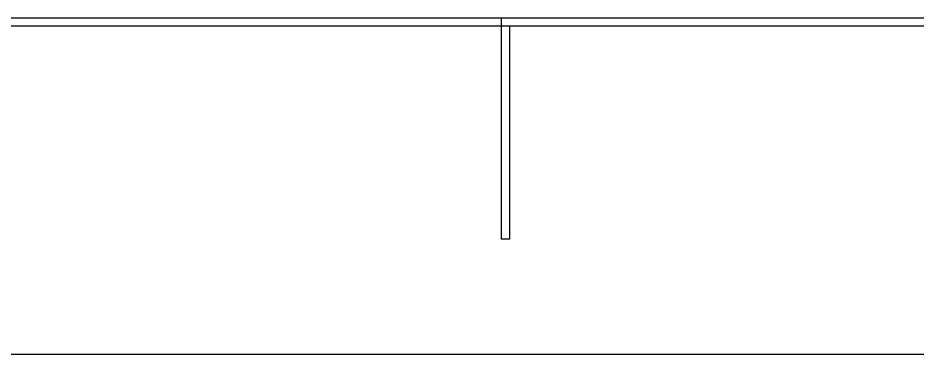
# Model space of a CAD drawing. Header units: inches. Extents: x 48180 to 96389, y -17773 to -8880.
# Drawn here: x 48208.362 to 48211.734, y -8900.589 to -8899.328 of the extents above; entities that cross this region are included whole.
import ezdxf

# ---------------------------------------------------------------- set-up
doc = ezdxf.new("R2010")
doc.units = ezdxf.units.IN
doc.header["$MEASUREMENT"] = 0
doc.layers.add('CALÇADA', color=2, linetype='Continuous')
doc.layers.add('Esquadrias_Portas', color=2, linetype='Continuous')

msp = doc.modelspace()

# ---------------------------------------------------------------- linework, layer by layer
for p, q in [((48207.3751, -8899.3276), (48214.5751, -8899.3276)), ((48207.3751, -8899.3576), (48214.5751, -8899.3576))]:
    msp.add_line(p, q)
at = {"layer": 'CALÇADA'}
msp.add_line((48204.5751, -8900.5892), (48227.5251, -8900.5892), dxfattribs=at)
at = {"layer": 'Esquadrias_Portas'}
msp.add_line((48210.1751, -8899.3576), (48210.1751, -8899.3276), dxfattribs=at)
msp.add_lwpolyline([(48210.1751, -8899.3576), (48210.2051, -8899.3576), (48210.2051, -8900.1576), (48210.1751, -8900.1576)], close=True, dxfattribs=at)

doc.saveas('drawing.dxf')
